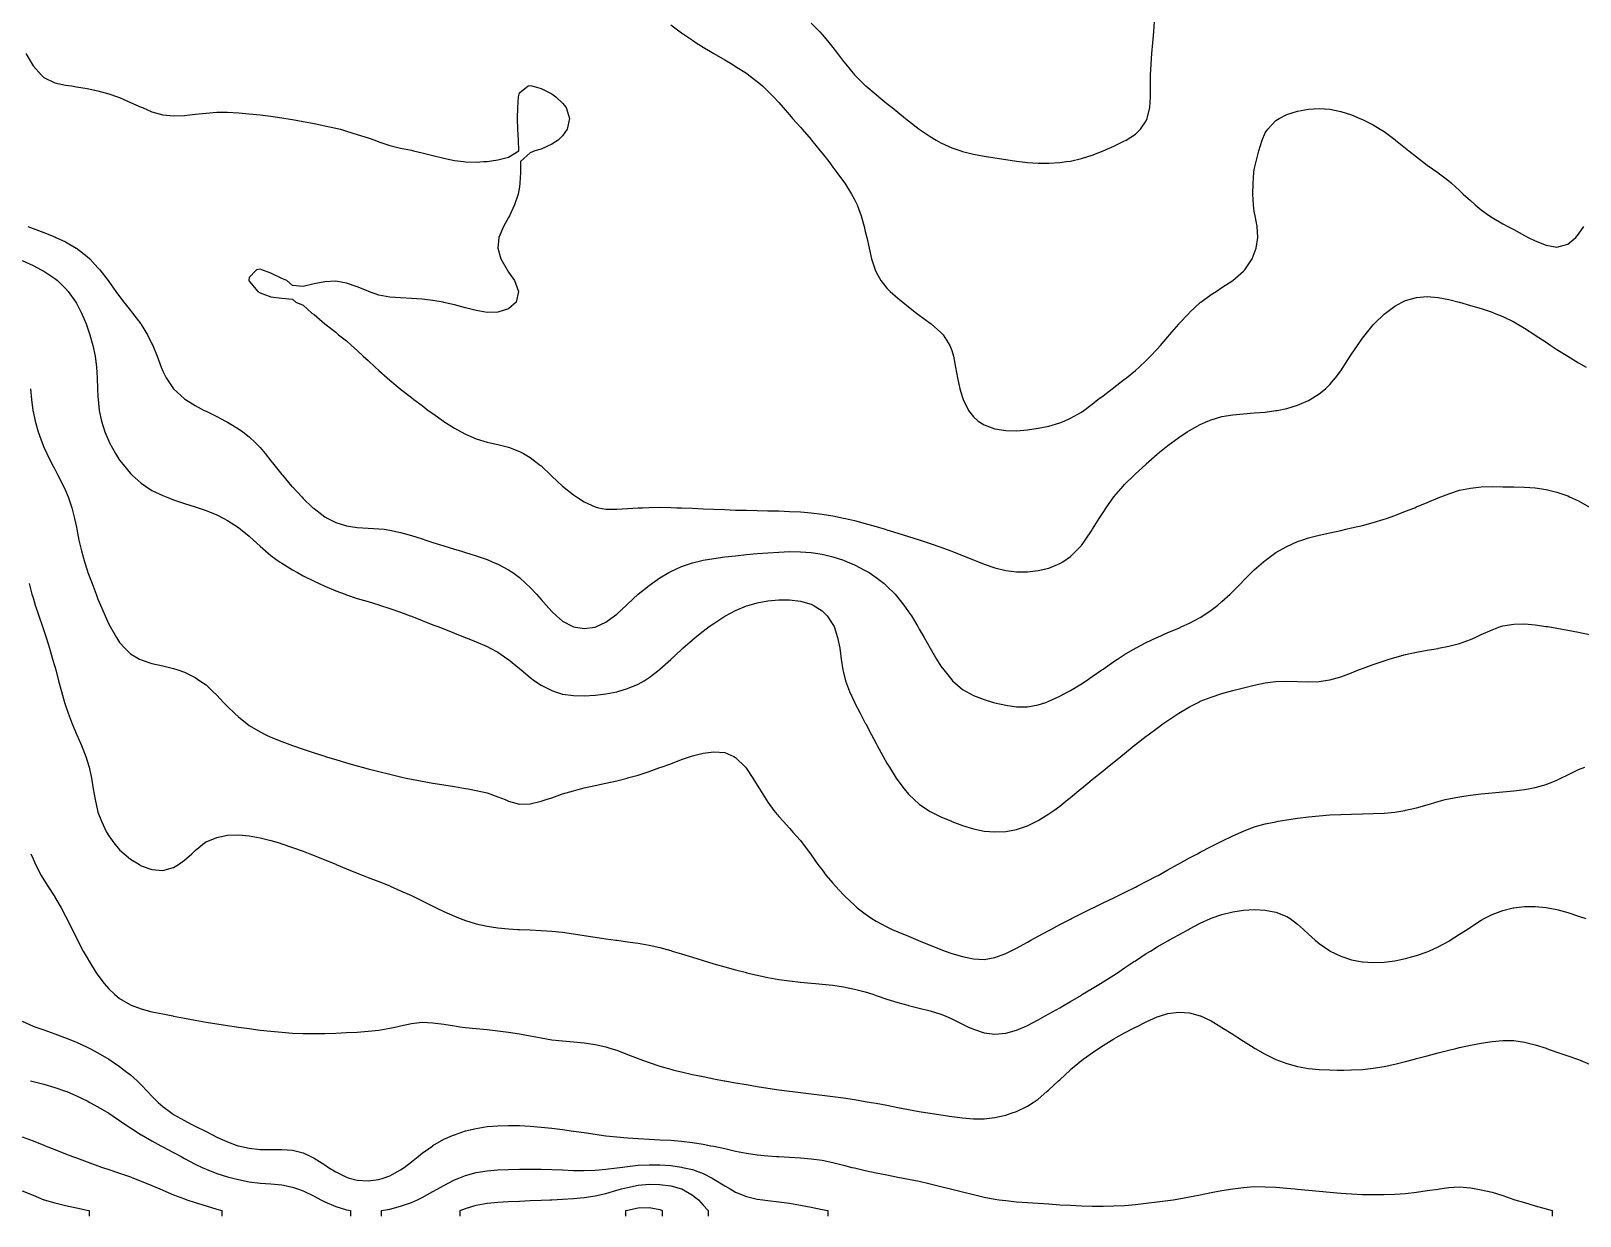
# Model space of a CAD drawing. Header units: inches. Extents: x 2679276 to 2679656, y 1246784 to 1247152.
# Drawn here: x 2679526.7 to 2679598.3, y 1246784 to 1246838.8 of the extents above; entities that cross this region are included whole.
import ezdxf

# ---------------------------------------------------------------- set-up
doc = ezdxf.new("R2010")
doc.units = ezdxf.units.IN
doc.header["$MEASUREMENT"] = 0
for name, color, linetype in [('453', 7, 'Continuous'), ('454', 7, 'Continuous'), ('455', 7, 'Continuous'), ('456', 7, 'Continuous'), ('457', 7, 'Continuous'), ('458', 7, 'Continuous'), ('459', 7, 'Continuous'), ('460', 7, 'Continuous'), ('461', 7, 'Continuous'), ('462', 7, 'Continuous'), ('463', 7, 'Continuous'), ('464', 7, 'Continuous')]:
    doc.layers.add(name, color=color, linetype=linetype)

msp = doc.modelspace()

# ---------------------------------------------------------------- linework, layer by layer
at = {"layer": '453', "elevation": 453}
msp.add_lwpolyline([(2679562.75, 1246839.159), (2679563.147, 1246838.75), (2679563.25, 1246838.634), (2679563.58, 1246838.25), (2679563.75, 1246838.034), (2679563.969, 1246837.75), (2679564.25, 1246837.374), (2679564.346, 1246837.25), (2679564.75, 1246836.767), (2679564.766, 1246836.75), (2679565.25, 1246836.277), (2679565.281, 1246836.25), (2679565.75, 1246835.853), (2679565.881, 1246835.75), (2679566.25, 1246835.446), (2679566.5, 1246835.25), (2679566.75, 1246835.036), (2679567.111, 1246834.75), (2679567.25, 1246834.63), (2679567.749, 1246834.25), (2679567.75, 1246834.249), (2679568.25, 1246833.908), (2679568.53, 1246833.75), (2679568.75, 1246833.617), (2679569.25, 1246833.388), (2679569.665, 1246833.25), (2679569.75, 1246833.22), (2679570.25, 1246833.099), (2679570.75, 1246833.009), (2679571.25, 1246832.926), (2679571.75, 1246832.842), (2679572.25, 1246832.766), (2679572.384, 1246832.75), (2679572.75, 1246832.709), (2679573.25, 1246832.678), (2679573.75, 1246832.676), (2679574.25, 1246832.708), (2679574.556, 1246832.75), (2679574.75, 1246832.779), (2679575.25, 1246832.891), (2679575.75, 1246833.048), (2679576.25, 1246833.244), (2679576.264, 1246833.25), (2679576.75, 1246833.469), (2679577.25, 1246833.709), (2679577.323, 1246833.75), (2679577.75, 1246834.022), (2679577.979, 1246834.25), (2679578.25, 1246834.633), (2679578.298, 1246834.75), (2679578.413, 1246835.25), (2679578.451, 1246835.75), (2679578.454, 1246836.25), (2679578.453, 1246836.75), (2679578.471, 1246837.25), (2679578.51, 1246837.75), (2679578.557, 1246838.25), (2679578.601, 1246838.75), (2679578.63, 1246839.25)], dxfattribs=at)
at = {"layer": '454', "elevation": 454}
msp.add_lwpolyline([(2679556.25, 1246839.07), (2679556.692, 1246838.75), (2679556.75, 1246838.707), (2679557.25, 1246838.365), (2679557.432, 1246838.25), (2679557.75, 1246838.048), (2679558.246, 1246837.75), (2679558.25, 1246837.748), (2679558.75, 1246837.453), (2679559.089, 1246837.25), (2679559.25, 1246837.154), (2679559.75, 1246836.835), (2679559.87, 1246836.75), (2679560.25, 1246836.463), (2679560.494, 1246836.25), (2679560.75, 1246836.012), (2679560.997, 1246835.75), (2679561.25, 1246835.477), (2679561.446, 1246835.25), (2679561.75, 1246834.912), (2679561.891, 1246834.75), (2679562.25, 1246834.349), (2679562.336, 1246834.25), (2679562.75, 1246833.77), (2679562.766, 1246833.75), (2679563.17, 1246833.25), (2679563.25, 1246833.149), (2679563.56, 1246832.75), (2679563.75, 1246832.502), (2679563.942, 1246832.25), (2679564.25, 1246831.827), (2679564.304, 1246831.75), (2679564.618, 1246831.25), (2679564.75, 1246830.994), (2679564.87, 1246830.75), (2679565.057, 1246830.25), (2679565.201, 1246829.75), (2679565.25, 1246829.526), (2679565.316, 1246829.25), (2679565.424, 1246828.75), (2679565.545, 1246828.25), (2679565.704, 1246827.75), (2679565.75, 1246827.638), (2679565.976, 1246827.25), (2679566.25, 1246826.899), (2679566.405, 1246826.75), (2679566.75, 1246826.442), (2679566.989, 1246826.25), (2679567.25, 1246826.036), (2679567.627, 1246825.75), (2679567.75, 1246825.652), (2679568.25, 1246825.283), (2679568.297, 1246825.25), (2679568.75, 1246824.848), (2679568.849, 1246824.75), (2679569.169, 1246824.25), (2679569.25, 1246824.019), (2679569.332, 1246823.75), (2679569.427, 1246823.25), (2679569.515, 1246822.75), (2679569.628, 1246822.25), (2679569.75, 1246821.851), (2679569.785, 1246821.75), (2679570.032, 1246821.25), (2679570.25, 1246820.957), (2679570.471, 1246820.75), (2679570.75, 1246820.576), (2679571.25, 1246820.397), (2679571.75, 1246820.319), (2679572.25, 1246820.311), (2679572.75, 1246820.351), (2679573.25, 1246820.423), (2679573.75, 1246820.526), (2679574.25, 1246820.669), (2679574.445, 1246820.75), (2679574.75, 1246820.882), (2679575.25, 1246821.171), (2679575.359, 1246821.25), (2679575.75, 1246821.54), (2679576.015, 1246821.75), (2679576.25, 1246821.928), (2679576.671, 1246822.25), (2679576.75, 1246822.307), (2679577.25, 1246822.687), (2679577.329, 1246822.75), (2679577.75, 1246823.095), (2679577.928, 1246823.25), (2679578.25, 1246823.551), (2679578.448, 1246823.75), (2679578.75, 1246824.074), (2679578.904, 1246824.25), (2679579.25, 1246824.655), (2679579.33, 1246824.75), (2679579.75, 1246825.239), (2679579.76, 1246825.25), (2679580.228, 1246825.75), (2679580.25, 1246825.773), (2679580.75, 1246826.234), (2679580.772, 1246826.25), (2679581.25, 1246826.611), (2679581.481, 1246826.75), (2679581.75, 1246826.929), (2679582.25, 1246827.247), (2679582.255, 1246827.25), (2679582.75, 1246827.68), (2679582.817, 1246827.75), (2679583.154, 1246828.25), (2679583.25, 1246828.505), (2679583.342, 1246828.75), (2679583.413, 1246829.25), (2679583.382, 1246829.75), (2679583.29, 1246830.25), (2679583.25, 1246830.441), (2679583.209, 1246830.75), (2679583.177, 1246831.25), (2679583.189, 1246831.75), (2679583.233, 1246832.25), (2679583.25, 1246832.38), (2679583.331, 1246832.75), (2679583.46, 1246833.25), (2679583.615, 1246833.75), (2679583.75, 1246834.079), (2679583.87, 1246834.25), (2679584.25, 1246834.66), (2679584.395, 1246834.75), (2679584.75, 1246834.924), (2679585.25, 1246835.08), (2679585.75, 1246835.178), (2679586.25, 1246835.212), (2679586.75, 1246835.176), (2679587.25, 1246835.073), (2679587.75, 1246834.912), (2679588.136, 1246834.75), (2679588.25, 1246834.704), (2679588.75, 1246834.453), (2679589.075, 1246834.25), (2679589.25, 1246834.15), (2679589.75, 1246833.781), (2679589.785, 1246833.75), (2679590.25, 1246833.375), (2679590.393, 1246833.25), (2679590.75, 1246832.969), (2679591.034, 1246832.75), (2679591.25, 1246832.594), (2679591.734, 1246832.25), (2679591.75, 1246832.239), (2679592.25, 1246831.86), (2679592.376, 1246831.75), (2679592.75, 1246831.418), (2679592.915, 1246831.25), (2679593.25, 1246830.948), (2679593.461, 1246830.75), (2679593.75, 1246830.528), (2679594.129, 1246830.25), (2679594.25, 1246830.174), (2679594.75, 1246829.882), (2679594.985, 1246829.75), (2679595.25, 1246829.61), (2679595.75, 1246829.338), (2679595.917, 1246829.25), (2679596.25, 1246829.087), (2679596.75, 1246828.887), (2679597.25, 1246828.801), (2679597.75, 1246828.934), (2679598.129, 1246829.25), (2679598.25, 1246829.39), (2679598.501, 1246829.75)], dxfattribs=at)
at = {"layer": '455', "elevation": 455}
msp.add_lwpolyline([(2679526.408, 1246837.75), (2679526.708, 1246837.25), (2679526.75, 1246837.182), (2679527.14, 1246836.75), (2679527.25, 1246836.645), (2679527.75, 1246836.395), (2679528.25, 1246836.289), (2679528.52, 1246836.25), (2679528.75, 1246836.215), (2679529.25, 1246836.129), (2679529.75, 1246836.018), (2679530.25, 1246835.883), (2679530.658, 1246835.75), (2679530.75, 1246835.713), (2679531.25, 1246835.488), (2679531.75, 1246835.274), (2679531.815, 1246835.25), (2679532.25, 1246835.052), (2679532.75, 1246834.912), (2679533.25, 1246834.863), (2679533.75, 1246834.884), (2679534.25, 1246834.939), (2679534.75, 1246834.998), (2679535.25, 1246835.033), (2679535.75, 1246835.034), (2679536.25, 1246835.009), (2679536.75, 1246834.965), (2679537.25, 1246834.91), (2679537.75, 1246834.847), (2679538.25, 1246834.778), (2679538.439, 1246834.75), (2679538.75, 1246834.696), (2679539.25, 1246834.604), (2679539.75, 1246834.507), (2679540.25, 1246834.406), (2679540.75, 1246834.298), (2679540.965, 1246834.25), (2679541.25, 1246834.164), (2679541.75, 1246834.007), (2679542.25, 1246833.845), (2679542.562, 1246833.75), (2679542.75, 1246833.667), (2679543.25, 1246833.496), (2679543.75, 1246833.373), (2679544.25, 1246833.273), (2679544.354, 1246833.25), (2679544.75, 1246833.161), (2679545.25, 1246833.033), (2679545.75, 1246832.905), (2679546.25, 1246832.803), (2679546.657, 1246832.75), (2679546.75, 1246832.738), (2679547.25, 1246832.724), (2679547.594, 1246832.75), (2679547.75, 1246832.763), (2679548.25, 1246832.841), (2679548.75, 1246832.956), (2679549.226, 1246833.25), (2679549.208, 1246833.75), (2679549.183, 1246834.25), (2679549.168, 1246834.75), (2679549.17, 1246835.25), (2679549.21, 1246835.75), (2679549.25, 1246835.925), (2679549.656, 1246836.25), (2679549.75, 1246836.274), (2679549.817, 1246836.25), (2679550.25, 1246836.135), (2679550.75, 1246835.884), (2679550.929, 1246835.75), (2679551.25, 1246835.46), (2679551.405, 1246835.25), (2679551.559, 1246834.75), (2679551.456, 1246834.25), (2679551.25, 1246833.944), (2679551.041, 1246833.75), (2679550.75, 1246833.553), (2679550.25, 1246833.324), (2679549.964, 1246833.25), (2679549.75, 1246833.156), (2679549.298, 1246832.75), (2679549.303, 1246832.25), (2679549.276, 1246831.75), (2679549.25, 1246831.587), (2679549.194, 1246831.25), (2679549.027, 1246830.75), (2679548.792, 1246830.25), (2679548.75, 1246830.168), (2679548.51, 1246829.75), (2679548.303, 1246829.25), (2679548.255, 1246828.75), (2679548.392, 1246828.25), (2679548.682, 1246827.75), (2679548.75, 1246827.644), (2679549.016, 1246827.25), (2679549.212, 1246826.75), (2679549.098, 1246826.25), (2679548.75, 1246825.947), (2679548.25, 1246825.788), (2679547.75, 1246825.782), (2679547.25, 1246825.863), (2679546.75, 1246825.991), (2679546.25, 1246826.127), (2679545.75, 1246826.244), (2679545.716, 1246826.25), (2679545.25, 1246826.336), (2679544.75, 1246826.392), (2679544.25, 1246826.422), (2679543.75, 1246826.446), (2679543.25, 1246826.488), (2679542.75, 1246826.581), (2679542.26, 1246826.75), (2679542.25, 1246826.754), (2679541.75, 1246826.957), (2679541.25, 1246827.133), (2679540.75, 1246827.222), (2679540.25, 1246827.198), (2679539.75, 1246827.094), (2679539.25, 1246826.975), (2679538.75, 1246827.019), (2679538.482, 1246827.25), (2679538.25, 1246827.341), (2679537.75, 1246827.586), (2679537.333, 1246827.75), (2679537.25, 1246827.771), (2679537.092, 1246827.75), (2679536.75, 1246827.395), (2679536.73, 1246827.25), (2679536.75, 1246827.221), (2679537.151, 1246826.75), (2679537.25, 1246826.679), (2679537.75, 1246826.498), (2679538.25, 1246826.432), (2679538.75, 1246826.393), (2679538.909, 1246826.25), (2679539.25, 1246826.118), (2679539.639, 1246825.75), (2679539.75, 1246825.681), (2679540.25, 1246825.254), (2679540.254, 1246825.25), (2679540.75, 1246824.873), (2679540.881, 1246824.75), (2679541.25, 1246824.465), (2679541.475, 1246824.25), (2679541.75, 1246824.02), (2679542.028, 1246823.75), (2679542.25, 1246823.554), (2679542.572, 1246823.25), (2679542.75, 1246823.091), (2679543.135, 1246822.75), (2679543.25, 1246822.652), (2679543.734, 1246822.25), (2679543.75, 1246822.237), (2679544.25, 1246821.848), (2679544.371, 1246821.75), (2679544.75, 1246821.469), (2679545.032, 1246821.25), (2679545.25, 1246821.098), (2679545.732, 1246820.75), (2679545.75, 1246820.738), (2679546.25, 1246820.426), (2679546.547, 1246820.25), (2679546.75, 1246820.147), (2679547.25, 1246819.941), (2679547.75, 1246819.787), (2679547.891, 1246819.75), (2679548.25, 1246819.671), (2679548.75, 1246819.544), (2679549.25, 1246819.353), (2679549.435, 1246819.25), (2679549.75, 1246819.071), (2679550.166, 1246818.75), (2679550.25, 1246818.683), (2679550.71, 1246818.25), (2679550.75, 1246818.214), (2679551.246, 1246817.75), (2679551.25, 1246817.746), (2679551.75, 1246817.349), (2679551.884, 1246817.25), (2679552.25, 1246817.028), (2679552.75, 1246816.791), (2679552.91, 1246816.75), (2679553.25, 1246816.686), (2679553.75, 1246816.676), (2679554.25, 1246816.707), (2679554.75, 1246816.741), (2679554.95, 1246816.75), (2679555.25, 1246816.765), (2679555.75, 1246816.77), (2679556.25, 1246816.761), (2679556.53, 1246816.75), (2679556.75, 1246816.744), (2679557.25, 1246816.725), (2679557.75, 1246816.703), (2679558.25, 1246816.68), (2679558.75, 1246816.659), (2679559.25, 1246816.643), (2679559.75, 1246816.632), (2679560.25, 1246816.622), (2679560.75, 1246816.612), (2679561.25, 1246816.599), (2679561.75, 1246816.581), (2679562.25, 1246816.553), (2679562.75, 1246816.513), (2679563.25, 1246816.455), (2679563.75, 1246816.374), (2679564.25, 1246816.27), (2679564.329, 1246816.25), (2679564.75, 1246816.156), (2679565.25, 1246816.026), (2679565.75, 1246815.88), (2679566.168, 1246815.75), (2679566.25, 1246815.725), (2679566.75, 1246815.573), (2679567.25, 1246815.42), (2679567.75, 1246815.263), (2679567.792, 1246815.25), (2679568.25, 1246815.098), (2679568.75, 1246814.922), (2679569.212, 1246814.75), (2679569.25, 1246814.734), (2679569.75, 1246814.538), (2679570.25, 1246814.338), (2679570.486, 1246814.25), (2679570.75, 1246814.141), (2679571.25, 1246813.967), (2679571.75, 1246813.845), (2679572.25, 1246813.785), (2679572.75, 1246813.784), (2679573.25, 1246813.84), (2679573.75, 1246813.96), (2679574.25, 1246814.168), (2679574.384, 1246814.25), (2679574.75, 1246814.497), (2679575.01, 1246814.75), (2679575.25, 1246815.009), (2679575.427, 1246815.25), (2679575.75, 1246815.724), (2679575.766, 1246815.75), (2679576.075, 1246816.25), (2679576.25, 1246816.527), (2679576.392, 1246816.75), (2679576.743, 1246817.25), (2679576.75, 1246817.259), (2679577.179, 1246817.75), (2679577.25, 1246817.825), (2679577.685, 1246818.25), (2679577.75, 1246818.312), (2679578.223, 1246818.75), (2679578.25, 1246818.776), (2679578.75, 1246819.223), (2679578.783, 1246819.25), (2679579.25, 1246819.631), (2679579.415, 1246819.75), (2679579.75, 1246819.991), (2679580.149, 1246820.25), (2679580.25, 1246820.316), (2679580.75, 1246820.593), (2679581.096, 1246820.75), (2679581.25, 1246820.818), (2679581.75, 1246820.963), (2679582.25, 1246821.049), (2679582.75, 1246821.096), (2679583.25, 1246821.13), (2679583.75, 1246821.173), (2679584.25, 1246821.239), (2679584.302, 1246821.25), (2679584.75, 1246821.336), (2679585.25, 1246821.486), (2679585.75, 1246821.704), (2679585.829, 1246821.75), (2679586.25, 1246822.008), (2679586.541, 1246822.25), (2679586.75, 1246822.442), (2679587.007, 1246822.75), (2679587.25, 1246823.072), (2679587.366, 1246823.25), (2679587.686, 1246823.75), (2679587.75, 1246823.848), (2679588.016, 1246824.25), (2679588.25, 1246824.583), (2679588.382, 1246824.75), (2679588.75, 1246825.199), (2679588.801, 1246825.25), (2679589.25, 1246825.695), (2679589.321, 1246825.75), (2679589.75, 1246826.071), (2679590.09, 1246826.25), (2679590.25, 1246826.328), (2679590.75, 1246826.47), (2679591.25, 1246826.508), (2679591.75, 1246826.465), (2679592.25, 1246826.369), (2679592.73, 1246826.25), (2679592.75, 1246826.245), (2679593.25, 1246826.103), (2679593.75, 1246825.955), (2679594.25, 1246825.791), (2679594.353, 1246825.75), (2679594.75, 1246825.588), (2679595.25, 1246825.344), (2679595.414, 1246825.25), (2679595.75, 1246825.052), (2679596.225, 1246824.75), (2679596.25, 1246824.734), (2679596.75, 1246824.402), (2679596.975, 1246824.25), (2679597.25, 1246824.07), (2679597.75, 1246823.75), (2679597.75, 1246823.75), (2679598.25, 1246823.444), (2679598.6, 1246823.25)], dxfattribs=at)
at = {"layer": '456', "elevation": 456}
msp.add_lwpolyline([(2679526.506, 1246829.75), (2679526.75, 1246829.659), (2679527.25, 1246829.478), (2679527.75, 1246829.275), (2679527.806, 1246829.25), (2679528.25, 1246829.044), (2679528.745, 1246828.75), (2679528.75, 1246828.747), (2679529.25, 1246828.362), (2679529.368, 1246828.25), (2679529.75, 1246827.847), (2679529.833, 1246827.75), (2679530.216, 1246827.25), (2679530.25, 1246827.202), (2679530.58, 1246826.75), (2679530.75, 1246826.509), (2679530.955, 1246826.25), (2679531.25, 1246825.863), (2679531.347, 1246825.75), (2679531.727, 1246825.25), (2679531.75, 1246825.213), (2679532.049, 1246824.75), (2679532.25, 1246824.324), (2679532.287, 1246824.25), (2679532.487, 1246823.75), (2679532.673, 1246823.25), (2679532.75, 1246823.065), (2679532.907, 1246822.75), (2679533.244, 1246822.25), (2679533.25, 1246822.243), (2679533.75, 1246821.786), (2679533.8, 1246821.75), (2679534.25, 1246821.47), (2679534.665, 1246821.25), (2679534.75, 1246821.208), (2679535.25, 1246820.96), (2679535.653, 1246820.75), (2679535.75, 1246820.698), (2679536.25, 1246820.395), (2679536.452, 1246820.25), (2679536.75, 1246820.021), (2679537.034, 1246819.75), (2679537.25, 1246819.53), (2679537.483, 1246819.25), (2679537.75, 1246818.922), (2679537.882, 1246818.75), (2679538.25, 1246818.29), (2679538.283, 1246818.25), (2679538.712, 1246817.75), (2679538.75, 1246817.708), (2679539.181, 1246817.25), (2679539.25, 1246817.178), (2679539.699, 1246816.75), (2679539.75, 1246816.705), (2679540.25, 1246816.329), (2679540.388, 1246816.25), (2679540.75, 1246816.066), (2679541.25, 1246815.91), (2679541.75, 1246815.835), (2679542.25, 1246815.804), (2679542.75, 1246815.779), (2679542.987, 1246815.75), (2679543.25, 1246815.718), (2679543.75, 1246815.61), (2679544.25, 1246815.466), (2679544.75, 1246815.305), (2679544.919, 1246815.25), (2679545.25, 1246815.143), (2679545.75, 1246814.988), (2679546.25, 1246814.835), (2679546.531, 1246814.75), (2679546.75, 1246814.682), (2679547.25, 1246814.522), (2679547.75, 1246814.348), (2679547.992, 1246814.25), (2679548.25, 1246814.141), (2679548.75, 1246813.878), (2679548.938, 1246813.75), (2679549.25, 1246813.523), (2679549.55, 1246813.25), (2679549.75, 1246813.055), (2679550.033, 1246812.75), (2679550.25, 1246812.503), (2679550.48, 1246812.25), (2679550.75, 1246811.948), (2679550.968, 1246811.75), (2679551.25, 1246811.506), (2679551.726, 1246811.25), (2679551.75, 1246811.239), (2679552.25, 1246811.157), (2679552.75, 1246811.223), (2679552.816, 1246811.25), (2679553.25, 1246811.456), (2679553.649, 1246811.75), (2679553.75, 1246811.829), (2679554.201, 1246812.25), (2679554.25, 1246812.293), (2679554.744, 1246812.75), (2679554.75, 1246812.755), (2679555.25, 1246813.159), (2679555.371, 1246813.25), (2679555.75, 1246813.505), (2679556.16, 1246813.75), (2679556.25, 1246813.798), (2679556.75, 1246814.025), (2679557.25, 1246814.199), (2679557.442, 1246814.25), (2679557.75, 1246814.32), (2679558.25, 1246814.406), (2679558.75, 1246814.472), (2679559.25, 1246814.529), (2679559.75, 1246814.581), (2679560.25, 1246814.627), (2679560.75, 1246814.667), (2679561.25, 1246814.699), (2679561.75, 1246814.717), (2679562.25, 1246814.712), (2679562.75, 1246814.676), (2679563.25, 1246814.599), (2679563.75, 1246814.477), (2679564.25, 1246814.316), (2679564.419, 1246814.25), (2679564.75, 1246814.105), (2679565.25, 1246813.851), (2679565.428, 1246813.75), (2679565.75, 1246813.529), (2679566.123, 1246813.25), (2679566.25, 1246813.128), (2679566.634, 1246812.75), (2679566.75, 1246812.603), (2679567.04, 1246812.25), (2679567.25, 1246811.935), (2679567.383, 1246811.75), (2679567.687, 1246811.25), (2679567.75, 1246811.133), (2679567.975, 1246810.75), (2679568.25, 1246810.253), (2679568.252, 1246810.25), (2679568.551, 1246809.75), (2679568.75, 1246809.427), (2679568.88, 1246809.25), (2679569.25, 1246808.785), (2679569.287, 1246808.75), (2679569.75, 1246808.35), (2679569.917, 1246808.25), (2679570.25, 1246808.068), (2679570.75, 1246807.877), (2679571.183, 1246807.75), (2679571.25, 1246807.731), (2679571.75, 1246807.614), (2679572.25, 1246807.542), (2679572.75, 1246807.54), (2679573.25, 1246807.628), (2679573.603, 1246807.75), (2679573.75, 1246807.799), (2679574.25, 1246808.028), (2679574.655, 1246808.25), (2679574.75, 1246808.299), (2679575.25, 1246808.604), (2679575.463, 1246808.75), (2679575.75, 1246808.938), (2679576.195, 1246809.25), (2679576.25, 1246809.287), (2679576.75, 1246809.631), (2679576.927, 1246809.75), (2679577.25, 1246809.957), (2679577.746, 1246810.25), (2679577.75, 1246810.252), (2679578.25, 1246810.517), (2679578.741, 1246810.75), (2679578.75, 1246810.754), (2679579.25, 1246810.973), (2679579.75, 1246811.186), (2679579.892, 1246811.25), (2679580.25, 1246811.415), (2679580.75, 1246811.678), (2679580.865, 1246811.75), (2679581.25, 1246812.007), (2679581.565, 1246812.25), (2679581.75, 1246812.407), (2679582.131, 1246812.75), (2679582.25, 1246812.871), (2679582.632, 1246813.25), (2679582.75, 1246813.379), (2679583.125, 1246813.75), (2679583.25, 1246813.878), (2679583.677, 1246814.25), (2679583.75, 1246814.313), (2679584.25, 1246814.671), (2679584.384, 1246814.75), (2679584.75, 1246814.958), (2679585.25, 1246815.181), (2679585.454, 1246815.25), (2679585.75, 1246815.35), (2679586.25, 1246815.482), (2679586.75, 1246815.594), (2679587.25, 1246815.7), (2679587.482, 1246815.75), (2679587.75, 1246815.811), (2679588.25, 1246815.931), (2679588.75, 1246816.065), (2679589.25, 1246816.215), (2679589.358, 1246816.25), (2679589.75, 1246816.391), (2679590.25, 1246816.582), (2679590.669, 1246816.75), (2679590.75, 1246816.786), (2679591.25, 1246816.997), (2679591.75, 1246817.204), (2679591.874, 1246817.25), (2679592.25, 1246817.395), (2679592.75, 1246817.553), (2679593.25, 1246817.659), (2679593.75, 1246817.71), (2679594.25, 1246817.723), (2679594.75, 1246817.718), (2679595.25, 1246817.71), (2679595.75, 1246817.697), (2679596.25, 1246817.662), (2679596.75, 1246817.59), (2679597.25, 1246817.469), (2679597.75, 1246817.293), (2679597.838, 1246817.25), (2679598.25, 1246817.066), (2679598.75, 1246816.775)], dxfattribs=at)
at = {"layer": '457', "elevation": 457}
msp.add_lwpolyline([(2679526.25, 1246828.181), (2679526.75, 1246827.942), (2679527.127, 1246827.75), (2679527.25, 1246827.679), (2679527.75, 1246827.349), (2679527.878, 1246827.25), (2679528.25, 1246826.892), (2679528.378, 1246826.75), (2679528.726, 1246826.25), (2679528.75, 1246826.205), (2679528.986, 1246825.75), (2679529.201, 1246825.25), (2679529.25, 1246825.106), (2679529.379, 1246824.75), (2679529.52, 1246824.25), (2679529.622, 1246823.75), (2679529.686, 1246823.25), (2679529.719, 1246822.75), (2679529.735, 1246822.25), (2679529.75, 1246821.881), (2679529.756, 1246821.75), (2679529.805, 1246821.25), (2679529.907, 1246820.75), (2679530.07, 1246820.25), (2679530.25, 1246819.823), (2679530.286, 1246819.75), (2679530.567, 1246819.25), (2679530.75, 1246818.95), (2679530.909, 1246818.75), (2679531.25, 1246818.328), (2679531.34, 1246818.25), (2679531.75, 1246817.879), (2679531.954, 1246817.75), (2679532.25, 1246817.548), (2679532.75, 1246817.306), (2679532.899, 1246817.25), (2679533.25, 1246817.115), (2679533.75, 1246816.951), (2679534.25, 1246816.796), (2679534.381, 1246816.75), (2679534.75, 1246816.624), (2679535.25, 1246816.417), (2679535.573, 1246816.25), (2679535.75, 1246816.158), (2679536.25, 1246815.831), (2679536.352, 1246815.75), (2679536.75, 1246815.429), (2679536.945, 1246815.25), (2679537.25, 1246814.978), (2679537.501, 1246814.75), (2679537.75, 1246814.544), (2679538.148, 1246814.25), (2679538.25, 1246814.18), (2679538.75, 1246813.876), (2679538.985, 1246813.75), (2679539.25, 1246813.604), (2679539.75, 1246813.355), (2679539.988, 1246813.25), (2679540.25, 1246813.117), (2679540.75, 1246812.901), (2679541.183, 1246812.75), (2679541.25, 1246812.723), (2679541.75, 1246812.555), (2679542.25, 1246812.406), (2679542.75, 1246812.26), (2679542.781, 1246812.25), (2679543.25, 1246812.093), (2679543.75, 1246811.916), (2679544.199, 1246811.75), (2679544.25, 1246811.731), (2679544.75, 1246811.534), (2679545.25, 1246811.339), (2679545.476, 1246811.25), (2679545.75, 1246811.142), (2679546.25, 1246810.945), (2679546.739, 1246810.75), (2679546.75, 1246810.746), (2679547.25, 1246810.544), (2679547.75, 1246810.326), (2679547.895, 1246810.25), (2679548.25, 1246810.063), (2679548.719, 1246809.75), (2679548.75, 1246809.73), (2679549.25, 1246809.32), (2679549.326, 1246809.25), (2679549.75, 1246808.899), (2679549.945, 1246808.75), (2679550.25, 1246808.546), (2679550.75, 1246808.29), (2679550.873, 1246808.25), (2679551.25, 1246808.134), (2679551.75, 1246808.06), (2679552.25, 1246808.045), (2679552.75, 1246808.075), (2679553.25, 1246808.139), (2679553.75, 1246808.237), (2679553.797, 1246808.25), (2679554.25, 1246808.383), (2679554.75, 1246808.594), (2679555.025, 1246808.75), (2679555.25, 1246808.892), (2679555.717, 1246809.25), (2679555.75, 1246809.278), (2679556.25, 1246809.73), (2679556.272, 1246809.75), (2679556.75, 1246810.198), (2679556.808, 1246810.25), (2679557.25, 1246810.638), (2679557.387, 1246810.75), (2679557.75, 1246811.038), (2679558.034, 1246811.25), (2679558.25, 1246811.402), (2679558.75, 1246811.729), (2679558.784, 1246811.75), (2679559.25, 1246811.992), (2679559.75, 1246812.207), (2679559.88, 1246812.25), (2679560.25, 1246812.352), (2679560.75, 1246812.445), (2679561.25, 1246812.494), (2679561.75, 1246812.494), (2679562.25, 1246812.433), (2679562.75, 1246812.291), (2679562.838, 1246812.25), (2679563.25, 1246811.977), (2679563.488, 1246811.75), (2679563.75, 1246811.352), (2679563.806, 1246811.25), (2679563.973, 1246810.75), (2679564.072, 1246810.25), (2679564.141, 1246809.75), (2679564.219, 1246809.25), (2679564.25, 1246809.123), (2679564.343, 1246808.75), (2679564.526, 1246808.25), (2679564.75, 1246807.758), (2679564.754, 1246807.75), (2679565.007, 1246807.25), (2679565.25, 1246806.786), (2679565.269, 1246806.75), (2679565.534, 1246806.25), (2679565.75, 1246805.845), (2679565.802, 1246805.75), (2679566.077, 1246805.25), (2679566.25, 1246804.942), (2679566.365, 1246804.75), (2679566.677, 1246804.25), (2679566.75, 1246804.137), (2679567.044, 1246803.75), (2679567.25, 1246803.498), (2679567.509, 1246803.25), (2679567.75, 1246803.035), (2679568.178, 1246802.75), (2679568.25, 1246802.705), (2679568.75, 1246802.455), (2679569.243, 1246802.25), (2679569.25, 1246802.247), (2679569.75, 1246802.061), (2679570.25, 1246801.908), (2679570.75, 1246801.801), (2679571.25, 1246801.756), (2679571.75, 1246801.781), (2679572.25, 1246801.874), (2679572.75, 1246802.039), (2679573.186, 1246802.25), (2679573.25, 1246802.28), (2679573.75, 1246802.592), (2679573.968, 1246802.75), (2679574.25, 1246802.955), (2679574.62, 1246803.25), (2679574.75, 1246803.354), (2679575.225, 1246803.75), (2679575.25, 1246803.771), (2679575.75, 1246804.185), (2679575.83, 1246804.25), (2679576.25, 1246804.588), (2679576.454, 1246804.75), (2679576.75, 1246804.987), (2679577.078, 1246805.25), (2679577.25, 1246805.39), (2679577.694, 1246805.75), (2679577.75, 1246805.796), (2679578.25, 1246806.188), (2679578.334, 1246806.25), (2679578.75, 1246806.559), (2679579.024, 1246806.75), (2679579.25, 1246806.91), (2679579.75, 1246807.246), (2679579.757, 1246807.25), (2679580.25, 1246807.54), (2679580.653, 1246807.75), (2679580.75, 1246807.799), (2679581.25, 1246807.994), (2679581.75, 1246808.157), (2679582.082, 1246808.25), (2679582.25, 1246808.299), (2679582.75, 1246808.423), (2679583.25, 1246808.548), (2679583.75, 1246808.652), (2679584.25, 1246808.71), (2679584.75, 1246808.722), (2679585.25, 1246808.707), (2679585.75, 1246808.696), (2679586.25, 1246808.72), (2679586.431, 1246808.75), (2679586.75, 1246808.796), (2679587.25, 1246808.934), (2679587.75, 1246809.12), (2679588.07, 1246809.25), (2679588.25, 1246809.313), (2679588.75, 1246809.499), (2679589.25, 1246809.673), (2679589.487, 1246809.75), (2679589.75, 1246809.827), (2679590.25, 1246809.959), (2679590.75, 1246810.071), (2679591.25, 1246810.163), (2679591.75, 1246810.246), (2679591.77, 1246810.25), (2679592.25, 1246810.342), (2679592.75, 1246810.472), (2679593.25, 1246810.654), (2679593.462, 1246810.75), (2679593.75, 1246810.883), (2679594.25, 1246811.11), (2679594.644, 1246811.25), (2679594.75, 1246811.284), (2679595.25, 1246811.369), (2679595.75, 1246811.378), (2679596.25, 1246811.336), (2679596.75, 1246811.264), (2679596.832, 1246811.25), (2679597.25, 1246811.178), (2679597.75, 1246811.087), (2679598.25, 1246810.992), (2679598.75, 1246810.892)], dxfattribs=at)
at = {"layer": '458', "elevation": 458}
msp.add_lwpolyline([(2679526.636, 1246822.25), (2679526.672, 1246821.75), (2679526.739, 1246821.25), (2679526.75, 1246821.2), (2679526.839, 1246820.75), (2679526.982, 1246820.25), (2679527.164, 1246819.75), (2679527.25, 1246819.554), (2679527.383, 1246819.25), (2679527.634, 1246818.75), (2679527.75, 1246818.534), (2679527.9, 1246818.25), (2679528.156, 1246817.75), (2679528.25, 1246817.542), (2679528.377, 1246817.25), (2679528.548, 1246816.75), (2679528.671, 1246816.25), (2679528.75, 1246815.843), (2679528.769, 1246815.75), (2679528.867, 1246815.25), (2679528.982, 1246814.75), (2679529.123, 1246814.25), (2679529.25, 1246813.855), (2679529.288, 1246813.75), (2679529.477, 1246813.25), (2679529.666, 1246812.75), (2679529.75, 1246812.52), (2679529.865, 1246812.25), (2679530.079, 1246811.75), (2679530.25, 1246811.36), (2679530.313, 1246811.25), (2679530.606, 1246810.75), (2679530.75, 1246810.518), (2679531, 1246810.25), (2679531.25, 1246810), (2679531.674, 1246809.75), (2679531.75, 1246809.709), (2679532.25, 1246809.551), (2679532.75, 1246809.442), (2679533.25, 1246809.32), (2679533.449, 1246809.25), (2679533.75, 1246809.15), (2679534.25, 1246808.902), (2679534.462, 1246808.75), (2679534.75, 1246808.552), (2679535.069, 1246808.25), (2679535.25, 1246808.086), (2679535.562, 1246807.75), (2679535.75, 1246807.564), (2679536.061, 1246807.25), (2679536.25, 1246807.081), (2679536.659, 1246806.75), (2679536.75, 1246806.685), (2679537.25, 1246806.383), (2679537.517, 1246806.25), (2679537.75, 1246806.142), (2679538.25, 1246805.937), (2679538.744, 1246805.75), (2679538.75, 1246805.748), (2679539.25, 1246805.579), (2679539.75, 1246805.415), (2679540.25, 1246805.254), (2679540.263, 1246805.25), (2679540.75, 1246805.105), (2679541.25, 1246804.957), (2679541.75, 1246804.812), (2679541.976, 1246804.75), (2679542.25, 1246804.677), (2679542.75, 1246804.549), (2679543.25, 1246804.426), (2679543.75, 1246804.307), (2679544.009, 1246804.25), (2679544.25, 1246804.199), (2679544.75, 1246804.104), (2679545.25, 1246804.016), (2679545.75, 1246803.934), (2679546.25, 1246803.855), (2679546.75, 1246803.772), (2679546.873, 1246803.75), (2679547.25, 1246803.681), (2679547.75, 1246803.56), (2679548.25, 1246803.387), (2679548.585, 1246803.25), (2679548.75, 1246803.18), (2679549.25, 1246803.049), (2679549.75, 1246803.061), (2679550.25, 1246803.173), (2679550.489, 1246803.25), (2679550.75, 1246803.339), (2679551.25, 1246803.515), (2679551.75, 1246803.664), (2679552.069, 1246803.75), (2679552.25, 1246803.79), (2679552.75, 1246803.9), (2679553.25, 1246804.007), (2679553.75, 1246804.122), (2679554.237, 1246804.25), (2679554.25, 1246804.253), (2679554.75, 1246804.388), (2679555.25, 1246804.546), (2679555.75, 1246804.73), (2679555.804, 1246804.75), (2679556.25, 1246804.91), (2679556.75, 1246805.1), (2679557.169, 1246805.25), (2679557.25, 1246805.278), (2679557.75, 1246805.403), (2679558.25, 1246805.467), (2679558.75, 1246805.424), (2679559.163, 1246805.25), (2679559.25, 1246805.201), (2679559.704, 1246804.75), (2679559.75, 1246804.694), (2679560.047, 1246804.25), (2679560.25, 1246803.926), (2679560.357, 1246803.75), (2679560.67, 1246803.25), (2679560.75, 1246803.127), (2679561.026, 1246802.75), (2679561.25, 1246802.478), (2679561.448, 1246802.25), (2679561.75, 1246801.936), (2679561.906, 1246801.75), (2679562.25, 1246801.366), (2679562.333, 1246801.25), (2679562.712, 1246800.75), (2679562.75, 1246800.703), (2679563.06, 1246800.25), (2679563.25, 1246800.011), (2679563.439, 1246799.75), (2679563.75, 1246799.39), (2679563.866, 1246799.25), (2679564.25, 1246798.848), (2679564.341, 1246798.75), (2679564.75, 1246798.367), (2679564.874, 1246798.25), (2679565.25, 1246797.965), (2679565.549, 1246797.75), (2679565.75, 1246797.638), (2679566.25, 1246797.373), (2679566.495, 1246797.25), (2679566.75, 1246797.144), (2679567.25, 1246796.934), (2679567.681, 1246796.75), (2679567.75, 1246796.723), (2679568.25, 1246796.526), (2679568.75, 1246796.324), (2679568.943, 1246796.25), (2679569.25, 1246796.142), (2679569.75, 1246795.992), (2679570.25, 1246795.889), (2679570.75, 1246795.867), (2679571.25, 1246795.953), (2679571.75, 1246796.139), (2679571.977, 1246796.25), (2679572.25, 1246796.388), (2679572.75, 1246796.662), (2679572.912, 1246796.75), (2679573.25, 1246796.939), (2679573.75, 1246797.204), (2679573.839, 1246797.25), (2679574.25, 1246797.472), (2679574.75, 1246797.731), (2679574.788, 1246797.75), (2679575.25, 1246797.992), (2679575.75, 1246798.232), (2679575.788, 1246798.25), (2679576.25, 1246798.474), (2679576.75, 1246798.705), (2679576.843, 1246798.75), (2679577.25, 1246798.955), (2679577.75, 1246799.204), (2679577.837, 1246799.25), (2679578.25, 1246799.467), (2679578.75, 1246799.725), (2679578.795, 1246799.75), (2679579.25, 1246800.002), (2679579.699, 1246800.25), (2679579.75, 1246800.279), (2679580.25, 1246800.559), (2679580.617, 1246800.75), (2679580.75, 1246800.822), (2679581.25, 1246801.08), (2679581.597, 1246801.25), (2679581.75, 1246801.33), (2679582.25, 1246801.576), (2679582.641, 1246801.75), (2679582.75, 1246801.801), (2679583.25, 1246801.988), (2679583.75, 1246802.127), (2679584.25, 1246802.232), (2679584.359, 1246802.25), (2679584.75, 1246802.316), (2679585.25, 1246802.388), (2679585.75, 1246802.451), (2679586.25, 1246802.504), (2679586.75, 1246802.543), (2679587.25, 1246802.569), (2679587.75, 1246802.585), (2679588.25, 1246802.594), (2679588.75, 1246802.604), (2679589.25, 1246802.626), (2679589.75, 1246802.673), (2679590.207, 1246802.75), (2679590.25, 1246802.757), (2679590.75, 1246802.866), (2679591.25, 1246803.008), (2679591.75, 1246803.159), (2679592.079, 1246803.25), (2679592.25, 1246803.289), (2679592.75, 1246803.388), (2679593.25, 1246803.465), (2679593.75, 1246803.524), (2679594.25, 1246803.571), (2679594.75, 1246803.613), (2679595.25, 1246803.659), (2679595.75, 1246803.719), (2679595.931, 1246803.75), (2679596.25, 1246803.809), (2679596.75, 1246803.95), (2679597.25, 1246804.157), (2679597.434, 1246804.25), (2679597.75, 1246804.405), (2679598.25, 1246804.642), (2679598.542, 1246804.75)], dxfattribs=at)
at = {"layer": '459', "elevation": 459}
msp.add_lwpolyline([(2679526.565, 1246813.25), (2679526.697, 1246812.75), (2679526.75, 1246812.585), (2679526.851, 1246812.25), (2679527.018, 1246811.75), (2679527.19, 1246811.25), (2679527.25, 1246811.075), (2679527.353, 1246810.75), (2679527.506, 1246810.25), (2679527.654, 1246809.75), (2679527.75, 1246809.411), (2679527.795, 1246809.25), (2679527.93, 1246808.75), (2679528.066, 1246808.25), (2679528.208, 1246807.75), (2679528.25, 1246807.61), (2679528.371, 1246807.25), (2679528.559, 1246806.75), (2679528.75, 1246806.283), (2679528.766, 1246806.25), (2679528.996, 1246805.75), (2679529.192, 1246805.25), (2679529.25, 1246805.046), (2679529.346, 1246804.75), (2679529.454, 1246804.25), (2679529.536, 1246803.75), (2679529.619, 1246803.25), (2679529.729, 1246802.75), (2679529.75, 1246802.678), (2679529.914, 1246802.25), (2679530.151, 1246801.75), (2679530.25, 1246801.575), (2679530.489, 1246801.25), (2679530.75, 1246800.931), (2679530.958, 1246800.75), (2679531.25, 1246800.498), (2679531.67, 1246800.25), (2679531.75, 1246800.197), (2679532.25, 1246800.018), (2679532.75, 1246799.981), (2679533.25, 1246800.119), (2679533.471, 1246800.25), (2679533.75, 1246800.451), (2679534.087, 1246800.75), (2679534.25, 1246800.904), (2679534.681, 1246801.25), (2679534.75, 1246801.293), (2679535.25, 1246801.507), (2679535.75, 1246801.604), (2679536.25, 1246801.619), (2679536.75, 1246801.576), (2679537.25, 1246801.486), (2679537.75, 1246801.362), (2679538.129, 1246801.25), (2679538.25, 1246801.213), (2679538.75, 1246801.04), (2679539.25, 1246800.862), (2679539.546, 1246800.75), (2679539.75, 1246800.67), (2679540.25, 1246800.466), (2679540.75, 1246800.261), (2679540.777, 1246800.25), (2679541.25, 1246800.051), (2679541.75, 1246799.853), (2679542.015, 1246799.75), (2679542.25, 1246799.658), (2679542.75, 1246799.461), (2679543.25, 1246799.261), (2679543.277, 1246799.25), (2679543.75, 1246799.041), (2679544.25, 1246798.813), (2679544.382, 1246798.75), (2679544.75, 1246798.574), (2679545.25, 1246798.328), (2679545.405, 1246798.25), (2679545.75, 1246798.085), (2679546.25, 1246797.856), (2679546.509, 1246797.75), (2679546.75, 1246797.657), (2679547.25, 1246797.504), (2679547.75, 1246797.395), (2679548.25, 1246797.322), (2679548.75, 1246797.275), (2679549.173, 1246797.25), (2679549.25, 1246797.246), (2679549.75, 1246797.225), (2679550.25, 1246797.203), (2679550.75, 1246797.172), (2679551.25, 1246797.122), (2679551.75, 1246797.052), (2679552.25, 1246796.971), (2679552.75, 1246796.886), (2679553.25, 1246796.811), (2679553.717, 1246796.75), (2679553.75, 1246796.746), (2679554.25, 1246796.683), (2679554.75, 1246796.613), (2679555.25, 1246796.522), (2679555.75, 1246796.408), (2679556.25, 1246796.272), (2679556.322, 1246796.25), (2679556.75, 1246796.125), (2679557.25, 1246795.97), (2679557.75, 1246795.814), (2679557.953, 1246795.75), (2679558.25, 1246795.663), (2679558.75, 1246795.519), (2679559.25, 1246795.382), (2679559.75, 1246795.252), (2679559.758, 1246795.25), (2679560.25, 1246795.135), (2679560.75, 1246795.03), (2679561.25, 1246794.942), (2679561.75, 1246794.872), (2679562.25, 1246794.815), (2679562.75, 1246794.767), (2679562.94, 1246794.75), (2679563.25, 1246794.721), (2679563.75, 1246794.667), (2679564.25, 1246794.594), (2679564.75, 1246794.494), (2679565.25, 1246794.36), (2679565.596, 1246794.25), (2679565.75, 1246794.2), (2679566.25, 1246794.029), (2679566.75, 1246793.874), (2679567.214, 1246793.75), (2679567.25, 1246793.74), (2679567.75, 1246793.612), (2679568.25, 1246793.48), (2679568.75, 1246793.327), (2679568.944, 1246793.25), (2679569.25, 1246793.116), (2679569.75, 1246792.867), (2679570, 1246792.75), (2679570.25, 1246792.632), (2679570.75, 1246792.47), (2679571.25, 1246792.412), (2679571.75, 1246792.46), (2679572.25, 1246792.598), (2679572.614, 1246792.75), (2679572.75, 1246792.812), (2679573.25, 1246793.072), (2679573.578, 1246793.25), (2679573.75, 1246793.347), (2679574.25, 1246793.632), (2679574.455, 1246793.75), (2679574.75, 1246793.923), (2679575.25, 1246794.218), (2679575.304, 1246794.25), (2679575.75, 1246794.519), (2679576.133, 1246794.75), (2679576.25, 1246794.821), (2679576.75, 1246795.135), (2679576.924, 1246795.25), (2679577.25, 1246795.467), (2679577.667, 1246795.75), (2679577.75, 1246795.805), (2679578.25, 1246796.132), (2679578.442, 1246796.25), (2679578.75, 1246796.438), (2679579.25, 1246796.725), (2679579.297, 1246796.75), (2679579.75, 1246797.004), (2679580.202, 1246797.25), (2679580.25, 1246797.278), (2679580.75, 1246797.537), (2679581.218, 1246797.75), (2679581.25, 1246797.765), (2679581.75, 1246797.937), (2679582.25, 1246798.059), (2679582.75, 1246798.135), (2679583.25, 1246798.167), (2679583.75, 1246798.147), (2679584.25, 1246798.053), (2679584.75, 1246797.851), (2679584.912, 1246797.75), (2679585.25, 1246797.495), (2679585.52, 1246797.25), (2679585.75, 1246797.038), (2679586.071, 1246796.75), (2679586.25, 1246796.605), (2679586.75, 1246796.258), (2679586.765, 1246796.25), (2679587.25, 1246796.012), (2679587.75, 1246795.845), (2679588.245, 1246795.75), (2679588.25, 1246795.749), (2679588.75, 1246795.715), (2679589.25, 1246795.733), (2679589.376, 1246795.75), (2679589.75, 1246795.799), (2679590.25, 1246795.903), (2679590.75, 1246796.043), (2679591.25, 1246796.22), (2679591.321, 1246796.25), (2679591.75, 1246796.443), (2679592.25, 1246796.712), (2679592.315, 1246796.75), (2679592.75, 1246797.028), (2679593.09, 1246797.25), (2679593.25, 1246797.36), (2679593.75, 1246797.675), (2679593.887, 1246797.75), (2679594.25, 1246797.936), (2679594.75, 1246798.131), (2679595.224, 1246798.25), (2679595.25, 1246798.256), (2679595.75, 1246798.308), (2679596.25, 1246798.309), (2679596.75, 1246798.264), (2679596.828, 1246798.25), (2679597.25, 1246798.172), (2679597.75, 1246798.037), (2679598.25, 1246797.87), (2679598.586, 1246797.75)], dxfattribs=at)
at = {"layer": '460', "elevation": 460}
msp.add_lwpolyline([(2679526.651, 1246800.75), (2679526.75, 1246800.514), (2679526.865, 1246800.25), (2679527.129, 1246799.75), (2679527.25, 1246799.549), (2679527.432, 1246799.25), (2679527.748, 1246798.75), (2679527.75, 1246798.746), (2679528.042, 1246798.25), (2679528.25, 1246797.871), (2679528.313, 1246797.75), (2679528.56, 1246797.25), (2679528.75, 1246796.868), (2679528.808, 1246796.75), (2679529.069, 1246796.25), (2679529.25, 1246795.932), (2679529.358, 1246795.75), (2679529.674, 1246795.25), (2679529.75, 1246795.135), (2679530.039, 1246794.75), (2679530.25, 1246794.498), (2679530.513, 1246794.25), (2679530.75, 1246794.056), (2679531.25, 1246793.766), (2679531.292, 1246793.75), (2679531.75, 1246793.581), (2679532.25, 1246793.447), (2679532.75, 1246793.34), (2679533.215, 1246793.25), (2679533.25, 1246793.243), (2679533.75, 1246793.143), (2679534.25, 1246793.05), (2679534.75, 1246792.964), (2679535.25, 1246792.884), (2679535.75, 1246792.809), (2679536.157, 1246792.75), (2679536.25, 1246792.736), (2679536.75, 1246792.665), (2679537.25, 1246792.6), (2679537.75, 1246792.543), (2679538.25, 1246792.496), (2679538.75, 1246792.46), (2679539.25, 1246792.441), (2679539.75, 1246792.436), (2679540.25, 1246792.444), (2679540.75, 1246792.46), (2679541.25, 1246792.481), (2679541.75, 1246792.507), (2679542.25, 1246792.543), (2679542.75, 1246792.598), (2679543.25, 1246792.682), (2679543.561, 1246792.75), (2679543.75, 1246792.79), (2679544.25, 1246792.893), (2679544.75, 1246792.955), (2679545.25, 1246792.936), (2679545.75, 1246792.864), (2679546.25, 1246792.785), (2679546.495, 1246792.75), (2679546.75, 1246792.719), (2679547.25, 1246792.667), (2679547.75, 1246792.62), (2679548.25, 1246792.568), (2679548.75, 1246792.505), (2679549.25, 1246792.425), (2679549.75, 1246792.331), (2679550.171, 1246792.25), (2679550.25, 1246792.235), (2679550.75, 1246792.152), (2679551.25, 1246792.092), (2679551.75, 1246792.05), (2679552.25, 1246792.005), (2679552.75, 1246791.936), (2679553.25, 1246791.823), (2679553.482, 1246791.75), (2679553.75, 1246791.663), (2679554.25, 1246791.473), (2679554.75, 1246791.279), (2679554.828, 1246791.25), (2679555.25, 1246791.094), (2679555.75, 1246790.932), (2679556.25, 1246790.788), (2679556.398, 1246790.75), (2679556.75, 1246790.662), (2679557.25, 1246790.549), (2679557.75, 1246790.443), (2679558.25, 1246790.343), (2679558.729, 1246790.25), (2679558.75, 1246790.246), (2679559.25, 1246790.158), (2679559.75, 1246790.073), (2679560.25, 1246789.991), (2679560.75, 1246789.914), (2679561.25, 1246789.839), (2679561.75, 1246789.768), (2679561.879, 1246789.75), (2679562.25, 1246789.704), (2679562.75, 1246789.644), (2679563.25, 1246789.584), (2679563.75, 1246789.522), (2679564.25, 1246789.456), (2679564.75, 1246789.383), (2679565.25, 1246789.3), (2679565.529, 1246789.25), (2679565.75, 1246789.213), (2679566.25, 1246789.121), (2679566.75, 1246789.023), (2679567.25, 1246788.925), (2679567.75, 1246788.833), (2679568.233, 1246788.75), (2679568.25, 1246788.747), (2679568.75, 1246788.672), (2679569.25, 1246788.599), (2679569.75, 1246788.534), (2679570.25, 1246788.494), (2679570.75, 1246788.493), (2679571.25, 1246788.547), (2679571.75, 1246788.66), (2679572.007, 1246788.75), (2679572.25, 1246788.834), (2679572.75, 1246789.074), (2679573.013, 1246789.25), (2679573.25, 1246789.403), (2679573.655, 1246789.75), (2679573.75, 1246789.826), (2679574.191, 1246790.25), (2679574.25, 1246790.3), (2679574.727, 1246790.75), (2679574.75, 1246790.768), (2679575.25, 1246791.184), (2679575.329, 1246791.25), (2679575.75, 1246791.552), (2679576.037, 1246791.75), (2679576.25, 1246791.886), (2679576.75, 1246792.186), (2679576.865, 1246792.25), (2679577.25, 1246792.462), (2679577.75, 1246792.73), (2679577.793, 1246792.75), (2679578.25, 1246792.979), (2679578.75, 1246793.203), (2679578.906, 1246793.25), (2679579.25, 1246793.358), (2679579.75, 1246793.424), (2679580.25, 1246793.392), (2679580.75, 1246793.255), (2679580.761, 1246793.25), (2679581.25, 1246793.017), (2679581.701, 1246792.75), (2679581.75, 1246792.721), (2679582.25, 1246792.403), (2679582.486, 1246792.25), (2679582.75, 1246792.082), (2679583.25, 1246791.771), (2679583.285, 1246791.75), (2679583.75, 1246791.484), (2679584.22, 1246791.25), (2679584.25, 1246791.236), (2679584.75, 1246791.045), (2679585.25, 1246790.91), (2679585.75, 1246790.825), (2679586.25, 1246790.777), (2679586.75, 1246790.754), (2679587.087, 1246790.75), (2679587.25, 1246790.748), (2679587.393, 1246790.75), (2679587.75, 1246790.755), (2679588.25, 1246790.781), (2679588.75, 1246790.832), (2679589.25, 1246790.912), (2679589.75, 1246791.018), (2679590.25, 1246791.142), (2679590.657, 1246791.25), (2679590.75, 1246791.275), (2679591.25, 1246791.408), (2679591.75, 1246791.54), (2679592.25, 1246791.669), (2679592.578, 1246791.75), (2679592.75, 1246791.791), (2679593.25, 1246791.897), (2679593.75, 1246791.991), (2679594.25, 1246792.067), (2679594.75, 1246792.113), (2679595.25, 1246792.109), (2679595.75, 1246792.042), (2679596.25, 1246791.918), (2679596.75, 1246791.757), (2679596.772, 1246791.75), (2679597.25, 1246791.58), (2679597.75, 1246791.41), (2679598.195, 1246791.25), (2679598.25, 1246791.231), (2679598.75, 1246791.02)], dxfattribs=at)
at = {"layer": '461', "elevation": 461}
msp.add_lwpolyline([(2679526.25, 1246793.002), (2679526.75, 1246792.783), (2679526.824, 1246792.75), (2679527.25, 1246792.604), (2679527.75, 1246792.424), (2679528.199, 1246792.25), (2679528.25, 1246792.233), (2679528.75, 1246792.04), (2679529.25, 1246791.812), (2679529.367, 1246791.75), (2679529.75, 1246791.549), (2679530.248, 1246791.25), (2679530.25, 1246791.249), (2679530.75, 1246790.912), (2679530.968, 1246790.75), (2679531.25, 1246790.526), (2679531.557, 1246790.25), (2679531.75, 1246790.065), (2679532.05, 1246789.75), (2679532.25, 1246789.546), (2679532.54, 1246789.25), (2679532.75, 1246789.07), (2679533.168, 1246788.75), (2679533.25, 1246788.698), (2679533.75, 1246788.419), (2679534.06, 1246788.25), (2679534.25, 1246788.154), (2679534.75, 1246787.902), (2679535.042, 1246787.75), (2679535.25, 1246787.65), (2679535.75, 1246787.431), (2679536.224, 1246787.25), (2679536.25, 1246787.242), (2679536.75, 1246787.132), (2679537.25, 1246787.081), (2679537.75, 1246787.076), (2679538.25, 1246787.078), (2679538.75, 1246787.044), (2679539.25, 1246786.92), (2679539.6, 1246786.75), (2679539.75, 1246786.679), (2679540.25, 1246786.365), (2679540.418, 1246786.25), (2679540.75, 1246786.044), (2679541.25, 1246785.789), (2679541.38, 1246785.75), (2679541.75, 1246785.66), (2679542.25, 1246785.632), (2679542.75, 1246785.693), (2679542.944, 1246785.75), (2679543.25, 1246785.864), (2679543.75, 1246786.139), (2679543.918, 1246786.25), (2679544.25, 1246786.508), (2679544.56, 1246786.75), (2679544.75, 1246786.907), (2679545.238, 1246787.25), (2679545.25, 1246787.258), (2679545.75, 1246787.546), (2679546.235, 1246787.75), (2679546.25, 1246787.757), (2679546.75, 1246787.931), (2679547.25, 1246788.053), (2679547.75, 1246788.133), (2679548.25, 1246788.176), (2679548.75, 1246788.191), (2679549.25, 1246788.182), (2679549.75, 1246788.154), (2679550.25, 1246788.11), (2679550.75, 1246788.056), (2679551.25, 1246787.995), (2679551.75, 1246787.928), (2679552.25, 1246787.855), (2679552.75, 1246787.779), (2679552.934, 1246787.75), (2679553.25, 1246787.712), (2679553.75, 1246787.657), (2679554.25, 1246787.612), (2679554.75, 1246787.577), (2679555.25, 1246787.55), (2679555.75, 1246787.526), (2679556.25, 1246787.5), (2679556.75, 1246787.463), (2679557.25, 1246787.406), (2679557.75, 1246787.323), (2679558.099, 1246787.25), (2679558.25, 1246787.222), (2679558.75, 1246787.115), (2679559.25, 1246787.001), (2679559.75, 1246786.901), (2679560.25, 1246786.825), (2679560.75, 1246786.775), (2679561.141, 1246786.75), (2679561.25, 1246786.744), (2679561.75, 1246786.721), (2679562.25, 1246786.693), (2679562.75, 1246786.649), (2679563.25, 1246786.576), (2679563.75, 1246786.473), (2679564.25, 1246786.35), (2679564.631, 1246786.25), (2679564.75, 1246786.22), (2679565.25, 1246786.102), (2679565.75, 1246785.995), (2679566.25, 1246785.896), (2679566.75, 1246785.801), (2679567.009, 1246785.75), (2679567.25, 1246785.705), (2679567.75, 1246785.603), (2679568.25, 1246785.491), (2679568.75, 1246785.368), (2679569.194, 1246785.25), (2679569.25, 1246785.236), (2679569.75, 1246785.11), (2679570.25, 1246784.988), (2679570.75, 1246784.875), (2679571.25, 1246784.779), (2679571.443, 1246784.75), (2679571.75, 1246784.711), (2679572.25, 1246784.662), (2679572.75, 1246784.624), (2679573.25, 1246784.589), (2679573.75, 1246784.556), (2679574.25, 1246784.523), (2679574.75, 1246784.494), (2679575.25, 1246784.471), (2679575.75, 1246784.456), (2679576.25, 1246784.453), (2679576.75, 1246784.463), (2679577.25, 1246784.489), (2679577.75, 1246784.531), (2679578.25, 1246784.588), (2679578.75, 1246784.654), (2679579.25, 1246784.72), (2679579.492, 1246784.75), (2679579.75, 1246784.796), (2679580.25, 1246784.885), (2679580.75, 1246784.979), (2679581.25, 1246785.079), (2679581.75, 1246785.174), (2679582.25, 1246785.25), (2679582.251, 1246785.25), (2679582.75, 1246785.324), (2679583.25, 1246785.357), (2679583.75, 1246785.356), (2679584.25, 1246785.332), (2679584.75, 1246785.291), (2679585.122, 1246785.25), (2679585.25, 1246785.24), (2679585.75, 1246785.197), (2679586.25, 1246785.149), (2679586.75, 1246785.102), (2679587.25, 1246785.059), (2679587.75, 1246785.024), (2679588.25, 1246785), (2679588.75, 1246784.989), (2679589.25, 1246784.99), (2679589.75, 1246785.009), (2679590.25, 1246785.046), (2679590.75, 1246785.103), (2679591.25, 1246785.174), (2679591.75, 1246785.244), (2679591.81, 1246785.25), (2679592.25, 1246785.319), (2679592.75, 1246785.346), (2679593.25, 1246785.307), (2679593.515, 1246785.25), (2679593.75, 1246785.217), (2679594.25, 1246785.105), (2679594.75, 1246784.952), (2679595.25, 1246784.769), (2679595.301, 1246784.75), (2679595.75, 1246784.62), (2679596.25, 1246784.472), (2679596.75, 1246784.327), (2679597.025, 1246784.25), (2679597.025, 1246784)], dxfattribs=at)
at = {"layer": '462', "elevation": 462}
for points in [[(2679526.625, 1246790.25), (2679526.75, 1246790.221), (2679527.25, 1246790.094), (2679527.75, 1246789.947), (2679528.25, 1246789.773), (2679528.307, 1246789.75), (2679528.75, 1246789.563), (2679529.25, 1246789.321), (2679529.38, 1246789.25), (2679529.75, 1246789.05), (2679530.25, 1246788.752), (2679530.253, 1246788.75), (2679530.75, 1246788.423), (2679530.991, 1246788.25), (2679531.25, 1246788.081), (2679531.75, 1246787.757), (2679531.761, 1246787.75), (2679532.25, 1246787.468), (2679532.66, 1246787.25), (2679532.75, 1246787.203), (2679533.25, 1246786.935), (2679533.594, 1246786.75), (2679533.75, 1246786.665), (2679534.25, 1246786.402), (2679534.57, 1246786.25), (2679534.75, 1246786.168), (2679535.25, 1246785.971), (2679535.75, 1246785.811), (2679535.988, 1246785.75), (2679536.25, 1246785.682), (2679536.75, 1246785.586), (2679537.25, 1246785.525), (2679537.75, 1246785.486), (2679538.25, 1246785.434), (2679538.75, 1246785.335), (2679538.982, 1246785.25), (2679539.25, 1246785.157), (2679539.75, 1246784.915), (2679540.057, 1246784.75), (2679540.25, 1246784.657), (2679540.75, 1246784.437), (2679541.25, 1246784.28), (2679541.437, 1246784.25), (2679541.437, 1246784)], [(2679542.869, 1246784), (2679542.869, 1246784.25), (2679543.25, 1246784.32), (2679543.75, 1246784.455), (2679544.25, 1246784.631), (2679544.533, 1246784.75), (2679544.75, 1246784.858), (2679545.25, 1246785.127), (2679545.478, 1246785.25), (2679545.75, 1246785.414), (2679546.25, 1246785.673), (2679546.441, 1246785.75), (2679546.75, 1246785.878), (2679547.25, 1246786.016), (2679547.75, 1246786.096), (2679548.25, 1246786.138), (2679548.75, 1246786.157), (2679549.25, 1246786.165), (2679549.75, 1246786.167), (2679550.25, 1246786.162), (2679550.75, 1246786.15), (2679551.25, 1246786.131), (2679551.75, 1246786.111), (2679552.25, 1246786.104), (2679552.75, 1246786.122), (2679553.25, 1246786.169), (2679553.75, 1246786.232), (2679553.893, 1246786.25), (2679554.25, 1246786.296), (2679554.75, 1246786.344), (2679555.25, 1246786.367), (2679555.75, 1246786.364), (2679556.25, 1246786.331), (2679556.75, 1246786.262), (2679556.802, 1246786.25), (2679557.25, 1246786.144), (2679557.75, 1246785.96), (2679558.173, 1246785.75), (2679558.25, 1246785.704), (2679558.75, 1246785.39), (2679559.001, 1246785.25), (2679559.25, 1246785.096), (2679559.75, 1246784.898), (2679560.25, 1246784.784), (2679560.505, 1246784.75), (2679560.75, 1246784.718), (2679561.25, 1246784.661), (2679561.75, 1246784.59), (2679562.25, 1246784.506), (2679562.75, 1246784.41), (2679563.25, 1246784.307), (2679563.525, 1246784.25), (2679563.525, 1246784)]]:
    msp.add_lwpolyline(points, dxfattribs=at)
at = {"layer": '463', "elevation": 463}
for points in [[(2679526.25, 1246787.666), (2679526.75, 1246787.471), (2679527.25, 1246787.273), (2679527.308, 1246787.25), (2679527.75, 1246787.074), (2679528.25, 1246786.877), (2679528.577, 1246786.75), (2679528.75, 1246786.685), (2679529.25, 1246786.504), (2679529.75, 1246786.327), (2679529.967, 1246786.25), (2679530.25, 1246786.157), (2679530.75, 1246785.987), (2679531.25, 1246785.808), (2679531.4, 1246785.75), (2679531.75, 1246785.618), (2679532.25, 1246785.41), (2679532.62, 1246785.25), (2679532.75, 1246785.195), (2679533.25, 1246784.981), (2679533.75, 1246784.788), (2679533.858, 1246784.75), (2679534.25, 1246784.619), (2679534.75, 1246784.465), (2679535.25, 1246784.316), (2679535.476, 1246784.25), (2679535.476, 1246784)], [(2679546.506, 1246784), (2679546.506, 1246784.25), (2679546.75, 1246784.347), (2679547.25, 1246784.496), (2679547.75, 1246784.589), (2679548.25, 1246784.64), (2679548.75, 1246784.667), (2679549.25, 1246784.687), (2679549.75, 1246784.709), (2679550.25, 1246784.731), (2679550.665, 1246784.75), (2679550.75, 1246784.754), (2679551.25, 1246784.776), (2679551.75, 1246784.805), (2679552.25, 1246784.852), (2679552.75, 1246784.93), (2679553.25, 1246785.047), (2679553.75, 1246785.19), (2679553.966, 1246785.25), (2679554.25, 1246785.324), (2679554.75, 1246785.421), (2679555.25, 1246785.469), (2679555.75, 1246785.46), (2679556.25, 1246785.392), (2679556.75, 1246785.253), (2679556.758, 1246785.25), (2679557.25, 1246784.965), (2679557.527, 1246784.75), (2679557.75, 1246784.507), (2679557.987, 1246784.25), (2679557.987, 1246784)]]:
    msp.add_lwpolyline(points, dxfattribs=at)
at = {"layer": '464', "elevation": 464}
for points in [[(2679526.25, 1246785.163), (2679526.75, 1246784.957), (2679527.25, 1246784.755), (2679527.266, 1246784.75), (2679527.75, 1246784.606), (2679528.25, 1246784.481), (2679528.75, 1246784.373), (2679529.25, 1246784.27), (2679529.343, 1246784.25), (2679529.343, 1246784)], [(2679554.176, 1246784), (2679554.176, 1246784.25), (2679554.25, 1246784.272), (2679554.75, 1246784.377), (2679555.25, 1246784.397), (2679555.75, 1246784.297), (2679555.856, 1246784.25), (2679555.856, 1246784)]]:
    msp.add_lwpolyline(points, dxfattribs=at)

doc.saveas('drawing.dxf')
